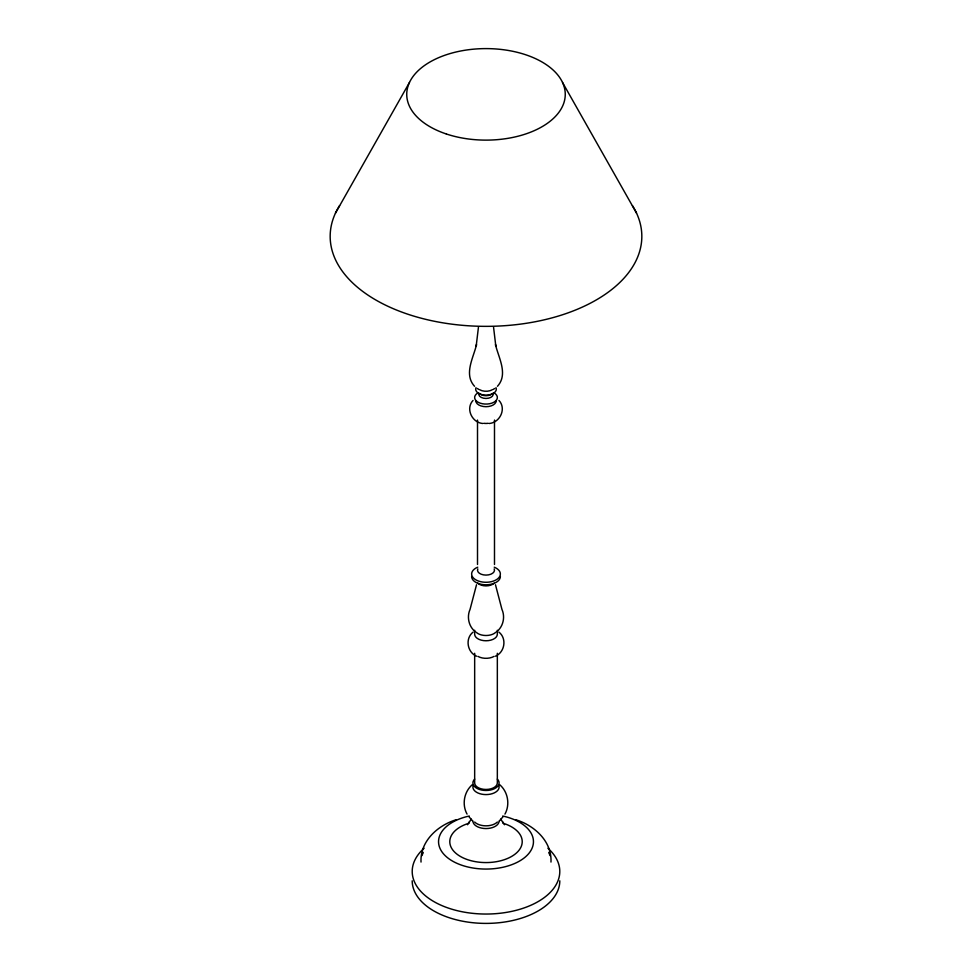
<?xml version="1.0" encoding="UTF-8"?>
<svg xmlns="http://www.w3.org/2000/svg" width="972" height="972" viewBox="0 0 972 972"><rect width="100%" height="100%" fill="white"/><g stroke="black" fill="none" stroke-linecap="round" stroke-linejoin="round"><path stroke-width="1.46" d="M478.443 327.224L476.183 346.105L476.511 344.635C473.473 357.72 463.547 374.256 474.543 386.285M421.022 862.067C419.953 841.242 437.752 825.313 456.33 819.688M476.523 584.755L470.047 609.408C466.694 616.856 468.686 626.284 475.016 631.496M422.942 853.489L423.233 852.359M504.954 814.099C510.251 804.524 507.955 791.67 499.584 784.611M421.945 855.615L422.516 854.582M335.486 213.099L409.443 82.511M468.577 823.175L471.262 819.165M473.036 400.452C465.309 408.605 472.028 422.686 482.78 423.488M467.483 824.742L469.403 822.081L468.322 823.418M502.998 816.832L499.584 820.66M497.457 386.285C508.453 374.256 498.527 357.72 495.489 344.635L495.817 346.105L493.557 327.224M472.416 784.611C464.045 791.67 461.749 804.524 467.046 814.099M473.072 632.128C464.92 638.446 467.216 652.358 476.62 656.209M496.984 631.496C503.314 626.284 505.306 616.856 501.953 609.408L495.477 584.755M494.675 388.508L493.083 389.48M495.38 656.209C504.784 652.358 507.08 638.446 498.928 632.128M489.22 423.488C499.973 422.686 506.691 408.605 498.964 400.452M515.67 819.688C534.248 825.313 552.047 841.242 550.978 862.067M478.917 389.48L477.325 388.508M472.416 820.66L469.002 816.832M503.678 823.418L502.597 822.081L504.517 824.742M500.738 819.165L503.423 823.175M562.557 82.511L636.514 213.099M549.484 854.582L550.055 855.615M548.767 852.359L549.058 853.489M497.336 630.281L497.336 634.218A11.336 6.549 0 0 1 486 640.767A11.336 6.549 0 0 1 474.664 634.218L474.664 630.281M497.336 653.281L497.336 782.91A11.336 6.549 0 0 1 486 789.458A11.336 6.549 0 0 1 474.664 782.91L474.664 653.281M494.493 420.062L494.493 564.489M477.507 420.062L477.507 564.489M632.444 205.627A155.824 89.971 0 0 1 486 326.349A155.824 89.971 0 0 1 339.556 205.627M498.66 785.06A13.098 7.569 0 0 1 486 794.586A13.098 7.569 0 0 1 473.34 785.06M497.348 779.131A13.098 7.569 0 0 1 486 790.479A13.098 7.569 0 0 1 474.652 779.131M494.019 656.404A11.336 6.549 0 0 1 477.981 656.404M499.098 821A13.098 7.569 0 0 1 486 828.557A13.098 7.569 0 0 1 472.902 821M495.817 632.237A11.336 6.549 0 0 1 476.183 632.237M504.103 823.563A36.207 20.898 0 0 1 513.738 855.105A36.207 20.898 0 0 1 458.262 855.105A36.207 20.898 0 0 1 467.897 823.563M497.348 822.045A13.098 7.569 0 0 1 474.652 822.045M494.201 583.164A9.477 5.468 0 0 1 477.799 583.164M500.373 576.493A14.373 8.298 0 0 1 486 584.792A14.373 8.298 0 0 1 471.627 576.493M494.238 567.186A14.373 8.298 0 0 1 496.741 579.494A14.373 8.298 0 0 1 475.259 579.494A14.373 8.298 0 0 1 477.762 567.186M494.201 568.924A8.493 4.896 0 0 1 486 575.096A8.493 4.896 0 0 1 477.799 568.924M494.043 392.87A11.372 6.561 0 0 1 494.043 402.153A11.372 6.561 0 0 1 477.957 402.153A11.372 6.561 0 0 1 477.957 392.87M492.938 393.235A7.181 4.143 0 0 1 486 398.459A7.181 4.143 0 0 1 479.062 393.235M496.182 400.816A10.182 5.881 0 0 1 486 406.697A10.182 5.881 0 0 1 475.818 400.816M488.199 423.282A8.493 4.896 0 0 1 483.801 423.282M492.221 393.648A7.181 4.143 0 0 1 479.779 393.648M495.975 387.634A10.328 5.966 0 0 1 486 395.142A10.328 5.966 0 0 1 476.025 387.634M492.197 389.796A8.76 5.054 0 0 1 479.803 389.796M502.718 816.018A47.47 27.41 0 0 1 523.969 858.106A47.47 27.41 0 0 1 448.031 858.106A47.47 27.41 0 0 1 469.282 816.018M547.904 848.252A73.799 42.61 0 0 1 534.406 903.596A73.799 42.61 0 0 1 437.594 903.596A73.799 42.61 0 0 1 424.096 848.252M559.799 880.79A73.799 42.61 0 0 1 486 923.4A73.799 42.61 0 0 1 412.201 880.79M446.367 133.99A79.254 45.757 0 0 0 565.254 94.357A79.254 45.757 0 0 0 446.367 54.736A79.254 45.757 0 0 0 446.367 133.99"/></g></svg>
